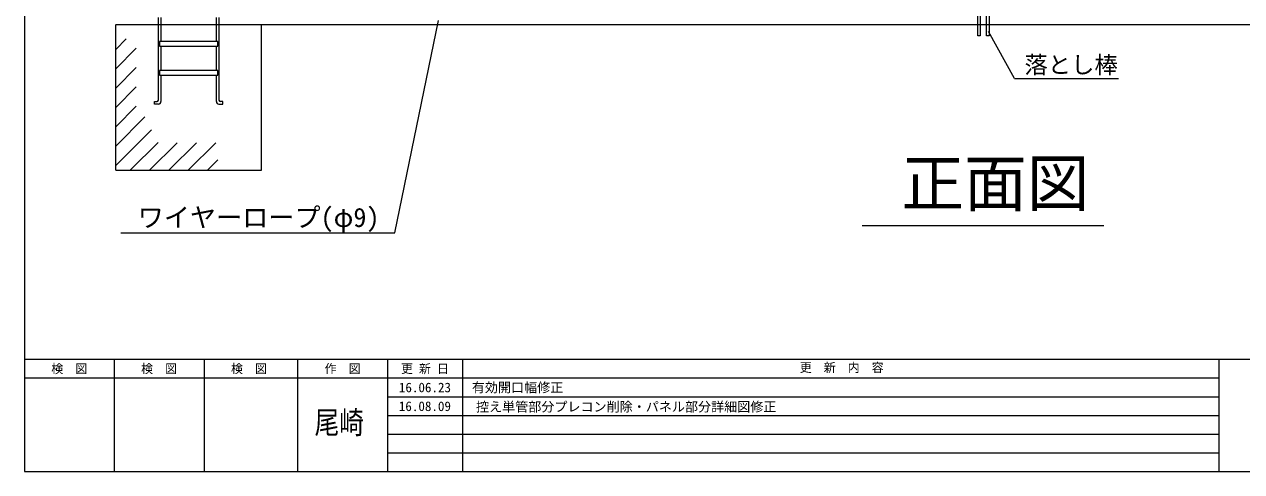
# Model space of a CAD drawing. Units: millimetres, scale not verified. Extents: x -10338 to 10338, y -7128 to 7128.
# Drawn here: x -10338 to -1987, y -7128 to -4061 of the extents above; entities that cross this region are included whole.
import ezdxf
from ezdxf.enums import TextEntityAlignment as Align

# ---------------------------------------------------------------- set-up
doc = ezdxf.new("R2010")
doc.units = ezdxf.units.MM
doc.header["$LTSCALE"] = 40
for name, color, linetype, lineweight in [('0-0_0', 7, 'Continuous', 9), ('0-3_CYG-108', 7, 'Continuous', 9), ('0-9_TEXT', 7, 'Continuous', 9), ('0-C_図面枠', 7, 'Continuous', 9)]:
    doc.layers.add(name, color=color, linetype=linetype, lineweight=lineweight)
doc.styles.add('ＭＳ ゴシック', font='')
doc.styles.get('ＭＳ ゴシック').set_extended_font_data('MS Gothic')

msp = doc.modelspace()

# ---------------------------------------------------------------- linework, layer by layer
at = {"layer": '0-0_0'}
msp.add_line((-10338.45, 7127.75), (-10338.45, -7127.75), dxfattribs=at)
for points in [[(-3780.23, -3984.52), (-3780.23, -4140.72), (-3797.63, -4140.72), (-3797.63, -3984.52)], [(-3720.22, -3984.52), (-3720.22, -4140.72), (-3737.62, -4140.72), (-3737.62, -3984.52)]]:
    msp.add_lwpolyline(points, close=True, dxfattribs=at)
at = {"layer": '0-3_CYG-108'}
for p, q in [((-9711.36, -5061.22), (-9711.36, -4061.44)), ((-9708.62, -4061.44), (2186.3, -4061.44)), ((-9419.1, -4581.79), (-9419.1, -4013.68)), ((-9401.19, -4013.68), (-9401.19, -4178.84)), ((-9021.12, -4178.84), (-9021.12, -4013.69)), ((-9003.21, -4013.69), (-9003.21, -4581.79)), ((-9711.36, -4232.84), (-9639.44, -4160.92)), ((-9711.36, -4365.42), (-9570.36, -4224.42)), ((-9401.19, -4210.68), (-9401.19, -4377.83)), ((-9021.12, -4377.83), (-9021.12, -4210.68)), ((-9711.36, -4498), (-9570.36, -4357)), ((-9401.19, -4409.66), (-9401.19, -4590.74)), ((-9021.12, -4590.74), (-9021.12, -4409.66)), ((-9711.36, -4630.59), (-9570.36, -4489.59)), ((-9711.36, -4763.17), (-9570.36, -4622.17)), ((-9419.1, -4608.65), (-9445.96, -4608.65)), ((-9003.21, -4608.65), (-8976.35, -4608.65)), ((-9711.36, -4895.75), (-9511.77, -4696.16)), ((-9711.36, -5028.33), (-9466.58, -4783.55)), ((-9611.36, -5060.92), (-9421.39, -4870.94)), ((-9478.78, -5060.92), (-9290.78, -4872.92)), ((-9346.2, -5060.92), (-9158.2, -4872.92)), ((-9213.62, -5060.92), (-9025.62, -4872.92)), ((-9081.04, -5060.92), (-9011.36, -4991.25))]:
    msp.add_line(p, q, dxfattribs=at)
for points in [[(-9711.36, -5061.22), (-8711.36, -5061.22), (-8711.36, -4061.44)], [(-9445.96, -4608.65), (-9445.96, -4590.74), (-9428.05, -4590.74)], [(-8976.35, -4608.65), (-8976.35, -4590.74), (-8994.26, -4590.74)]]:
    msp.add_lwpolyline(points, dxfattribs=at)
for points in [[(-9410.14, -4210.68), (-9012.16, -4210.68), (-9012.16, -4178.84), (-9410.14, -4178.84)], [(-9410.14, -4409.66), (-9012.16, -4409.66), (-9012.16, -4377.83), (-9410.14, -4377.83)]]:
    msp.add_lwpolyline(points, close=True, dxfattribs=at)
for centre, radius, start, end in [((-9428.05, -4581.79), 8.96, 270, 0), ((-9419.1, -4590.74), 17.91, 270, 0), ((-9003.21, -4590.74), 17.91, 180, 270), ((-8994.26, -4581.79), 8.96, 180, 270)]:
    msp.add_arc(centre, radius, start, end, dxfattribs=at)
at = {"layer": '0-9_TEXT'}
for p, q in [((-3544.96, -4433.5), (-3725.03, -4110.34)), ((-3544.96, -4433.5), (-2831.4, -4433.5)), ((-4590.65, -5439.5), (-2932.1, -5439.5))]:
    msp.add_line(p, q, dxfattribs=at)
msp.add_lwpolyline([(-9676.32, -5491.33), (-7797.25, -5491.33), (-7496.42, -4036.02)], dxfattribs=at)
at = {"layer": '0-C_図面枠'}
for p, q in [((-10338.45, -6357.18), (10338.45, -6357.18)), ((-9722, -6357.18), (-9722, -7127.75)), ((-9105.54, -6357.18), (-9105.54, -7127.75)), ((-8463.4, -6357.18), (-8463.4, -7127.75)), ((-7846.95, -6357.18), (-7846.95, -7127.75)), ((-7333.24, -6357.18), (-7333.24, -7127.75)), ((-2144.75, -6357.18), (-2144.75, -7127.75)), ((-10338.45, -6485.61), (-2144.75, -6485.61)), ((-7846.95, -6614.04), (-2144.75, -6614.04)), ((-7846.95, -6742.47), (-2144.75, -6742.47)), ((-7846.95, -6870.9), (-2144.75, -6870.9)), ((-7846.95, -6999.32), (-2144.75, -6999.32))]:
    msp.add_line(p, q, dxfattribs=at)
msp.add_lwpolyline([(-10338.45, -7127.75), (10338.45, -7127.75), (10338.45, 7127.75), (-10338.45, 7127.75)], dxfattribs=at)

# ---------------------------------------------------------------- texts
at = {"layer": '0-9_TEXT', "style": 'ＭＳ ゴシック'}
for s, height, p in [('落とし棒', 117.3, (-3477.26, -4432.28)), ('正面図', 315.3, (-4321.69, -5402.84)), ('ワイヤーロープ(φ9)', 131.4, (-9560.85, -5489.97))]:
    msp.add_text(s, height=height, dxfattribs=at).set_placement(p, align=Align.BOTTOM_LEFT)
at = {"layer": '0-C_図面枠', "style": 'ＭＳ ゴシック'}
for s, height, p in [('検\u3000図', 60.26, (-10153.52, -6470.72)), ('検\u3000図', 60.26, (-9537.06, -6470.72)), ('検\u3000図', 60.26, (-8920.61, -6470.72)), ('作\u3000図', 60.26, (-8278.47, -6470.72)), ('更 新 日', 60.26, (-7754.48, -6470.72)), ('更\u3000新\u3000内\u3000容', 60.26, (-5018.83, -6462.82)), ('有効開口幅修正', 65.69, (-7268.39, -6603.14)), ('16.06.23', 65.69, (-7768.94, -6603.14)), ('16.08.09', 65.69, (-7769.29, -6732.02)), ('控え単管部分プレコン削除・パネル部分詳細図修正', 65.69, (-7239.88, -6735.28))]:
    msp.add_text(s, height=height, dxfattribs=at).set_placement(p, align=Align.BOTTOM_LEFT)
at = {"layer": '0-C_図面枠', "style": 'ＭＳ ゴシック', "width": 0.8}
msp.add_text('尾崎', height=154.9, dxfattribs=at).set_placement((-8347.23, -6914.55), align=Align.BOTTOM_LEFT)

doc.saveas('drawing.dxf')
